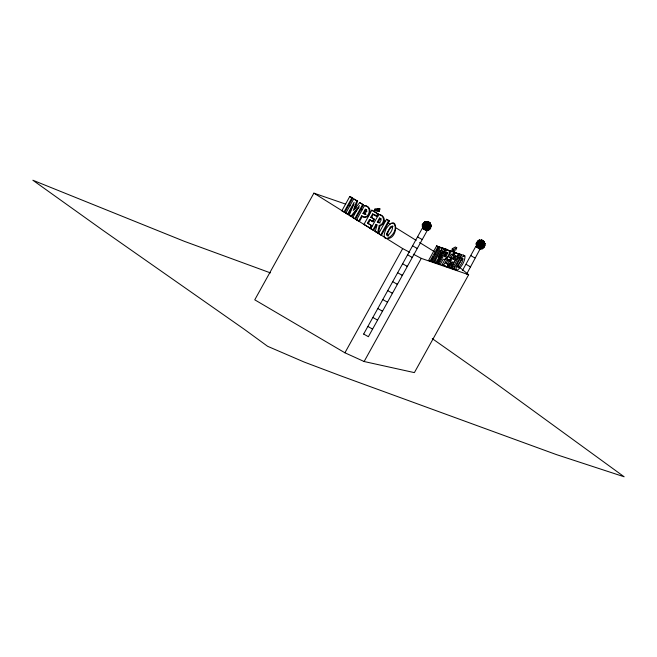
<?xml version="1.0" encoding="UTF-8"?>
<svg xmlns="http://www.w3.org/2000/svg" width="657" height="657" viewBox="0 0 657 657"><rect width="100%" height="100%" fill="white"/><g stroke="black" fill="none" stroke-linecap="round" stroke-linejoin="round"><path stroke-width="0.99" d="M374.695 210.478L374.876 209.107L379.13 208.639L379.935 208.91L379.27 211.25L374.695 210.478L379.27 211.25M378.695 214.445C385.766 215.225 386.111 223.782 380.025 225.827L378.325 233.169L377.529 232.89L379.229 225.548C384.69 224.045 385.289 215.315 378.695 214.445L370.794 228.702L373.702 230.287L376.831 224.653L376.026 224.374L372.905 230.016M454.784 266.463L454.759 269.271M447.639 253.249L445.914 256.526L444.526 256.739L446.867 252.518L447.639 253.249L446.317 252.428M378.473 210.979L379.13 208.639M377.529 232.89L375.229 231.461L377.085 225.031L376.026 224.374M452.32 248.666L451.967 249.857L453.289 250.687L455.876 249.931L456.73 247.788L455.408 246.966L452.32 248.666L453.642 249.488L456.73 247.788M453.289 250.687L453.642 249.488M461.994 258.275L459.974 262.414M450.612 262.882L448.936 267.103L451.646 268.401L454.044 261.79C456.254 259.958 458.676 256.756 458.019 253.774L454.151 251.918L447.236 264.393M353.712 198.899L356.8 200.82L353.269 210.478L359.683 202.619L363.477 204.754L355.577 219.011L352.801 217.508L359.42 205.567L350.846 216.293L349.31 215.34L354.139 202.29L347.52 214.223L345.812 213.155L353.712 198.899L357.605 201.099L354.714 209M450.259 267.925L452.607 262.02L451.975 261.798L448.846 267.44L447.573 266.997L455.473 252.74M436.56 251.155L439.032 246.703L442.218 248.165L438.153 257.265L443.96 248.773L445.774 249.397L437.874 263.654L435.361 262.414L436.552 262.825M436.683 263.235L443.294 251.303L435.492 262.833L434.573 262.513L440.1 250.202L433.489 262.135L431.123 260.952L433.595 256.501M454.833 256.107L453.831 257.946M446.103 253.175L444.592 255.704L445.914 256.526M459.785 262.693C454.644 272.253 461.05 265.642 462.438 261.108C465.205 253.824 458.233 264.286 457.601 266.266M345.738 204.138L313.89 193.15L254.76 299.822L344.917 352.793L364.118 361.522L414.378 372.618L468.638 274.725L459.547 267.268M341.895 210.716L349.795 196.468L352.702 198.053L344.802 212.31L341.895 210.716L342.691 210.996M343.997 212.03L351.897 197.773L352.702 198.053M353.992 204.27L348.325 214.502L347.52 214.223M354.772 218.732L362.68 204.483L363.477 204.754M356.587 219.865L364.487 205.608C374.589 206.446 369.242 221.951 361.613 215.898L358.689 221.171L356.587 219.865L357.383 220.136M362.976 213.443L365.859 214.231L362.976 213.443L365.317 209.222L366.77 209.912M362.418 216.178L359.494 221.45L358.689 221.171M363.781 213.722L366.113 209.501M363.937 224.431L371.837 210.183L378.465 214.083L377.102 216.539L372.585 213.944L370.753 217.245L374.449 219.323L373.086 221.779L369.398 219.701L367.452 223.199L371.977 225.786L370.564 228.34L363.937 224.431L364.734 224.71M367.452 223.199L368.257 223.47L370.195 219.972L373.086 221.779M370.753 217.245L371.558 217.524L373.381 214.223L372.585 213.944M372.289 221.499L373.644 219.044M369.768 228.061L371.18 225.515M376.305 216.26L377.668 213.804L378.465 214.083M379.524 218.067L380.863 219.011L381.019 220.35L379.442 222.698L378.235 222.641L377.307 222.066L379.524 218.067L381.167 218.863M377.307 222.066L378.103 222.345L380.321 218.346M386.53 219.323L378.629 233.58L380.74 234.886L381.536 235.165L389.437 220.908L386.53 219.323L389.437 220.908M380.74 234.886L388.64 220.629M344.917 352.793L402.667 248.592L313.89 193.15M363.633 334.101L422.443 228.012L425.473 229.4L427.181 230.623L368.38 336.713L363.732 334.076M364.118 361.522L421.285 258.373L468.638 274.725M436.659 245.882L428.758 260.139L430.08 260.96L431.353 261.396L439.254 247.147L436.659 245.882L439.254 247.147M430.08 260.96L437.981 246.703M434.581 254.719L435.575 252.937M432.446 261.773L440.346 247.525L442.218 248.165M443.081 253.405L445.553 248.954L449.372 250.793C450.004 254.013 447.425 257.93 444.633 259.49L443.171 259.195L440.247 264.467L437.652 263.211L442.095 255.187M438.975 264.032L446.875 249.775M445.536 262.89L448.361 264.237L446.949 266.783L442.095 264.746L446.046 257.618M449.01 252.272L449.996 250.489L454.849 252.526L453.486 254.982L451.236 254.202L449.404 257.503L451.154 258.111L449.799 260.566L448.049 259.958L446.111 263.457L448.361 264.237M443.418 265.568L451.318 251.311L454.849 252.526M451.482 266.923L455.933 258.907M456.919 257.125L458.89 253.561L461.493 254.817L453.585 269.074L450.989 267.81L453.585 269.074M452.312 268.639L460.212 254.382L461.493 254.817M462.388 270.602L475.791 246.432L480.234 248.732L466.634 274.109M440.527 251.04L442.637 247.944L445.774 249.397M459.005 258.3L462.126 254.965L463.308 254.817L463.99 255.975M358.993 207.382L351.643 216.564L350.846 216.293M365.054 213.952L366.721 210.618L365.317 209.222M452.887 258.85L453.33 258.538M427.181 230.623L422.443 228.012M407.644 254.85L412.292 257.487L412.005 257.174M402.684 263.802L407.332 266.438L407.036 266.134M480.53 249.036L475.791 246.432M397.715 272.762L402.371 275.39L402.076 275.086M392.755 281.713L397.403 284.35L397.107 284.038M387.794 290.665L392.443 293.301L392.147 292.997M382.826 299.617L387.408 302.138M377.865 308.576L382.514 311.204L382.218 310.901M372.905 317.528L377.479 320.049M367.936 326.48L372.585 329.116L372.297 328.812M380.239 222.978L378.103 222.345M455.613 269.567L456.13 269.436M456.935 270.388C461.395 267.53 465.23 261.158 465 255.869L464.63 255.647C459.662 257.552 455.942 264.927 456.081 270.093L456.459 270.331M391.827 223.503L393.658 223.396M388.673 235.945L387.77 235.912C386.645 232.66 389.954 227.954 392.672 226.18L393.108 226.328M481.729 240.15L483.749 241.226L481.704 240.101M376.527 209.287L379.935 208.91M412.859 245.964L417.261 248.535L416.965 248.223M466.207 264.377L470.601 266.947L469.944 266.381M356.8 200.82L357.605 201.099M374.876 209.107L375.681 209.386M348.637 205.14L350.567 205.805M354.427 207.136L356.357 207.809M360.217 209.14L362.147 209.805M365.037 210.807L366.967 211.472M369.398 219.701L370.195 219.972M345.812 213.155L346.609 213.435M379.229 225.548L380.025 225.827M349.31 215.34L350.115 215.611M445.553 248.954L448.049 249.972L448.312 250.695M454.151 251.918L456.87 253.282M352.801 217.508L353.606 217.787M370.794 228.702L371.599 228.981M375.229 231.461L376.034 231.74M437.652 263.211L440.247 264.467M442.095 264.746L446.949 266.783M448.936 267.103L451.646 268.401M270.421 272.885L184.362 241.333L32.85 180.223L103.009 230.369L244.445 329.403L267.604 346.296L304.216 362.073L341.509 376.132L556.504 454.628L624.15 476.777L492.996 381.356L432.273 338.634M471.554 255.581C469.402 255.015 475.882 258.768 475.274 257.684M418.205 237.161L417.474 236.963L422.155 239.46M386.357 238.458C399.07 240.224 398.438 210.618 386.127 228.726C377.397 248.675 401.255 233.161 393.748 223.52M402.667 248.592L409.763 252.321M413.31 254.185L421.285 258.373M478.551 248.313L479.183 248.699M424.381 229.613L424.126 229.482A4.591 1.979 -41.5 0 0 430.13 225.039A4.591 1.979 -41.5 0 0 427.124 223.429A4.591 1.979 -41.5 0 0 423.248 228.973M375.361 215.085L377.964 216.695M384.041 220.465L385.774 221.54M388.377 223.15L390.118 224.226M396.187 227.995L416.152 240.372M419.626 242.523L434.376 251.672M447.392 259.737L449.996 261.355M458.89 253.561L460.212 254.382M449.996 250.489L451.318 251.311M442.637 247.944L443.96 248.773M452.164 254.16L453.486 254.982M439.032 246.703L440.346 247.525M449.84 257.289L451.154 258.111M349.795 196.468L351.897 197.773M359.683 202.619L362.68 204.483M364.487 205.608C373.365 206.479 368.257 221.146 361.613 215.898M371.837 210.183L377.668 213.804M448.476 259.737L449.799 260.566M374.129 214.683L377.102 216.539M371.558 217.524L374.449 219.323M447.524 266.619L448.846 267.44M435.492 262.833L433.25 261.683L434.573 262.513M432.166 261.314L433.489 262.135M430.031 260.574L431.353 261.396M368.257 223.47L371.977 225.786M476.916 247.27A4.591 1.979 -41.5 0 1 480.793 241.727A4.591 1.979 -41.5 0 1 483.807 243.328A4.591 1.979 -41.5 0 1 477.869 247.771M477.146 247.533A4.591 1.979 -41.5 0 1 481.023 241.99A4.591 1.979 -41.5 0 1 484.037 243.591A4.591 1.979 -41.5 0 1 478.099 248.042M479.142 248.781A4.591 2.201 -75.2 0 1 479.782 241.415A4.591 2.201 -75.2 0 1 483.182 243.016A4.591 2.201 -75.2 0 1 479.667 249.028M478.395 248.157A4.591 2.201 -75.2 0 1 479.257 241.62A4.591 2.201 -75.2 0 1 482.649 241.3A4.591 2.201 -75.2 0 1 481.195 247.894M480.571 248.527A4.591 2.201 -75.2 0 1 479.938 248.88M423.379 229.071A4.591 1.979 -41.5 0 1 426.245 223.577A4.591 1.979 -41.5 0 1 430.023 224.497L431.123 224.891L425.251 221.606L430.056 224.554A4.591 1.979 -41.5 0 1 423.962 229.219M425.243 230.221A4.591 2.201 -75.2 0 1 425.687 223.142A4.591 2.201 -75.2 0 1 429.251 223.75A4.591 2.201 -75.2 0 1 426.368 230.41M424.496 229.597A4.591 2.201 -75.2 0 1 425.744 222.501A4.591 2.201 -75.2 0 1 428.947 224.004A4.591 2.201 -75.2 0 1 426.032 230.32M424.594 225.482A4.492 0.419 29 0 1 430.146 228.973A4.492 0.419 29 0 1 424.504 226.312A4.492 0.419 29 0 1 423.724 225.072M425.408 226.345A4.385 0.411 29 0 1 429.727 229.301A4.385 0.411 29 0 1 423.519 226.131A4.385 0.411 29 0 1 424.447 225.852M386.653 233.695L386.513 234.919L387.4 235.773C390.11 233.982 393.42 229.301 392.311 226.049L390.332 226.928L386.653 233.695M456.336 256.189L454.652 259.359L453.248 259.49L455.465 255.491L456.336 256.189M429.834 222.666L427.797 221.54L429.801 222.674M424.997 221.803L431.197 225.384L424.997 221.803M424.069 222.378L427.157 224.686L431.214 226.501L424.069 222.378M422.303 226.065L425.21 228.234L429.013 229.934L422.303 226.065M422.361 226.55L428.561 230.122L422.361 226.55M479.331 240.175L485.022 243.451L479.331 240.175M478.896 240.363L485.096 243.936L478.896 240.363M477.968 240.938L480.119 242.704L485.112 245.061L477.968 240.938M476.21 244.626L479.117 246.794L482.92 248.494L476.21 244.626M476.268 245.11L482.468 248.683L476.268 245.11M478.165 242.449A4.591 1.831 71.8 0 0 481.647 248.978A4.591 1.831 71.8 0 0 481.441 242.302A4.591 1.831 71.8 0 0 478.165 242.449M478.501 242.334A4.591 1.831 71.8 0 0 481.983 248.863A4.591 1.831 71.8 0 0 481.778 242.195A4.591 1.831 71.8 0 0 478.501 242.334M477.82 244.503A4.492 0.419 29 0 0 484.028 247.558A4.492 0.419 29 0 0 478.501 244.043A4.492 0.419 29 0 0 477.82 244.503M477.688 244.864A4.385 0.411 29 0 0 483.757 247.853A4.385 0.411 29 0 0 478.345 244.412A4.385 0.411 29 0 0 477.688 244.864M479.002 242.49A4.385 0.411 29 0 0 485.071 245.48A4.385 0.411 29 0 0 479.659 242.039A4.385 0.411 29 0 0 479.002 242.49M478.148 243.804A4.591 0.435 29 0 0 484.496 246.933A4.591 0.435 29 0 0 478.838 243.336A4.591 0.435 29 0 0 478.148 243.804M478.329 243.468A4.591 0.435 29 0 0 484.685 246.597A4.591 0.435 29 0 0 479.027 242.991A4.591 0.435 29 0 0 478.329 243.468M424.258 223.889A4.591 1.831 71.8 0 0 427.74 230.418A4.591 1.831 71.8 0 0 427.535 223.75A4.591 1.831 71.8 0 0 424.258 223.889M424.603 223.774A4.591 1.831 71.8 0 0 428.085 230.311A4.591 1.831 71.8 0 0 427.871 223.635A4.591 1.831 71.8 0 0 424.603 223.774M425.095 223.93A4.385 0.411 29 0 0 431.164 226.92A4.385 0.411 29 0 0 425.761 223.479A4.385 0.411 29 0 0 425.095 223.93M424.241 225.244A4.591 0.435 29 0 0 430.59 228.373A4.591 0.435 29 0 0 424.931 224.776A4.591 0.435 29 0 0 424.241 225.244M424.43 224.908A4.591 0.435 29 0 0 430.778 228.036A4.591 0.435 29 0 0 425.12 224.439A4.591 0.435 29 0 0 424.43 224.908"/></g></svg>
